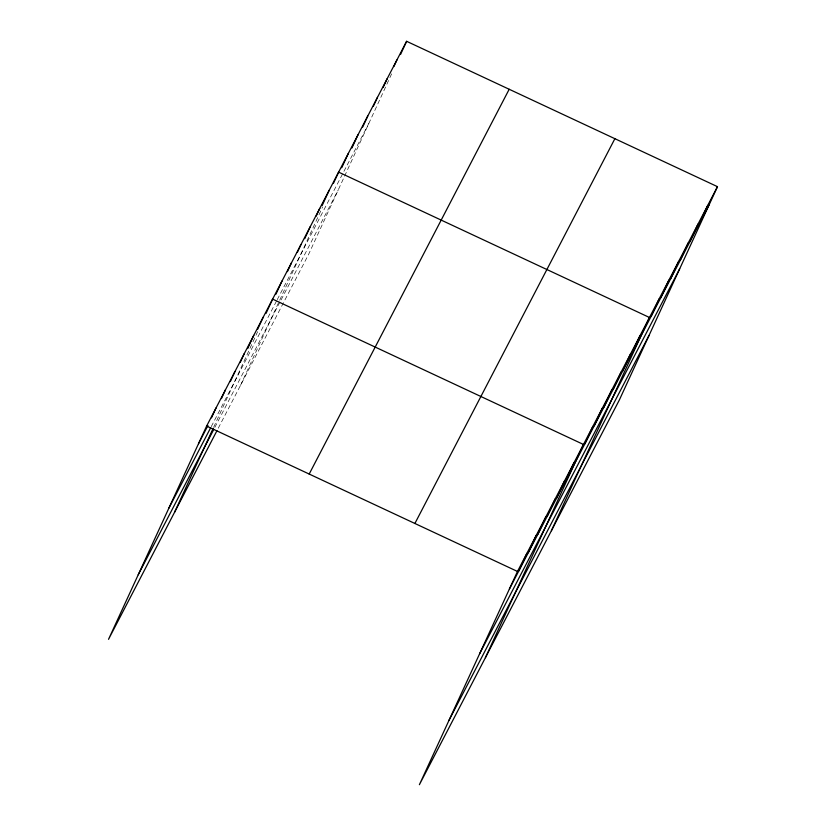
<?xml version="1.0" encoding="UTF-8"?>
<svg xmlns="http://www.w3.org/2000/svg" width="826" height="826" viewBox="0 0 826 826"><rect width="100%" height="100%" fill="white"/><g stroke="black" fill="none" stroke-linecap="round" stroke-linejoin="round"><path stroke-width="0.62" stroke-dasharray="4.13 3.1" d="M213.717 427.145L257.619 331.701M240.521 385.37L279.188 301.314M279.715 300.168L322.553 207.027M391.617 73.896L308.521 254.553L217.537 429.592M211.249 426.629L276.658 300.778M277.247 299.642L368.809 123.466M214.832 427.383L279.931 302.12M281.077 299.931L338.216 189.99"/><path stroke-width="1.24" d="M717.474 186.666L517.479 571.447L419.391 784.7L619.386 399.918L717.474 186.666L406.609 41.3L206.614 426.082L108.526 639.334L216.949 430.728M211.487 417.853L216.04 407.941M221.42 398.607L225.467 389.8M230.34 381.571L234.894 371.669M240.273 362.325L244.32 353.528M247.676 348.593L253.758 335.387M257.609 329.347L263.184 317.246M174.523 512.357L213.191 428.291M266.024 313.415L272.611 299.105L583.476 444.471L485.389 657.723M275.967 294.17L282.038 280.964M287.417 271.63L291.464 262.823M297.35 252.395L300.891 244.682M304.753 238.652L310.318 226.551M316.203 216.113L319.755 208.41M322.088 205.674L329.182 190.269M333.549 183.135L338.608 172.128L649.473 317.494L551.386 530.746M341.737 167.74L348.324 153.44M351.959 147.957L358.04 134.752M362.686 127.059L367.746 116.053M373.414 106.172L377.461 97.365M383.13 87.484L387.177 78.677M393.857 66.596L396.893 59.988M400.527 54.506L406.609 41.3M518.811 570.921L526.905 553.306M528.237 552.78L536.332 535.176M537.664 534.639L545.759 517.035M547.091 516.498L555.196 498.894M556.518 498.357L564.623 480.753M565.944 480.226L574.049 462.612M584.808 443.944L592.903 426.33M594.235 425.803L602.33 408.189M603.661 407.662L611.756 390.058M613.088 389.521L621.193 371.917M622.515 371.38L630.62 353.776M631.952 353.239L640.047 335.635M651.084 316.41L659.189 298.805M660.8 297.721L668.905 280.117M670.516 279.033L678.621 261.429M680.232 260.345L688.326 242.741M689.947 241.657L698.042 224.042M699.663 222.968L707.758 205.354M198.508 443.696L207.946 425.555M168.814 508.258L210.651 427.754M138.221 574.772L213.645 429.654M309.192 474.052L509.188 89.27M414.889 523.477L614.885 138.696M509.384 589.062L709.369 204.28M479.689 653.624L679.674 268.832M449.086 720.138L649.081 335.356M206.614 426.082L517.479 571.447"/></g></svg>
